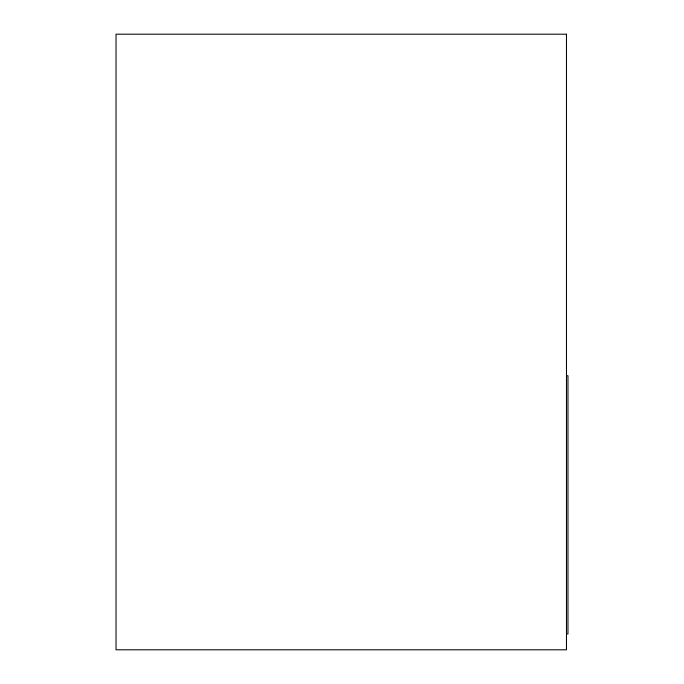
<?xml version="1.0" encoding="UTF-8"?>
<svg xmlns="http://www.w3.org/2000/svg" width="684" height="684" viewBox="0 0 684 684"><rect width="100%" height="100%" fill="white"/><g stroke="black" fill="none" stroke-linecap="round" stroke-linejoin="round"><path stroke-width="1.03" d="M566.472 375.738L567.968 375.738L567.968 633.948L566.472 633.948M566.472 34.2L116.032 34.2L116.032 649.8L566.472 649.8L566.472 34.2"/></g></svg>
